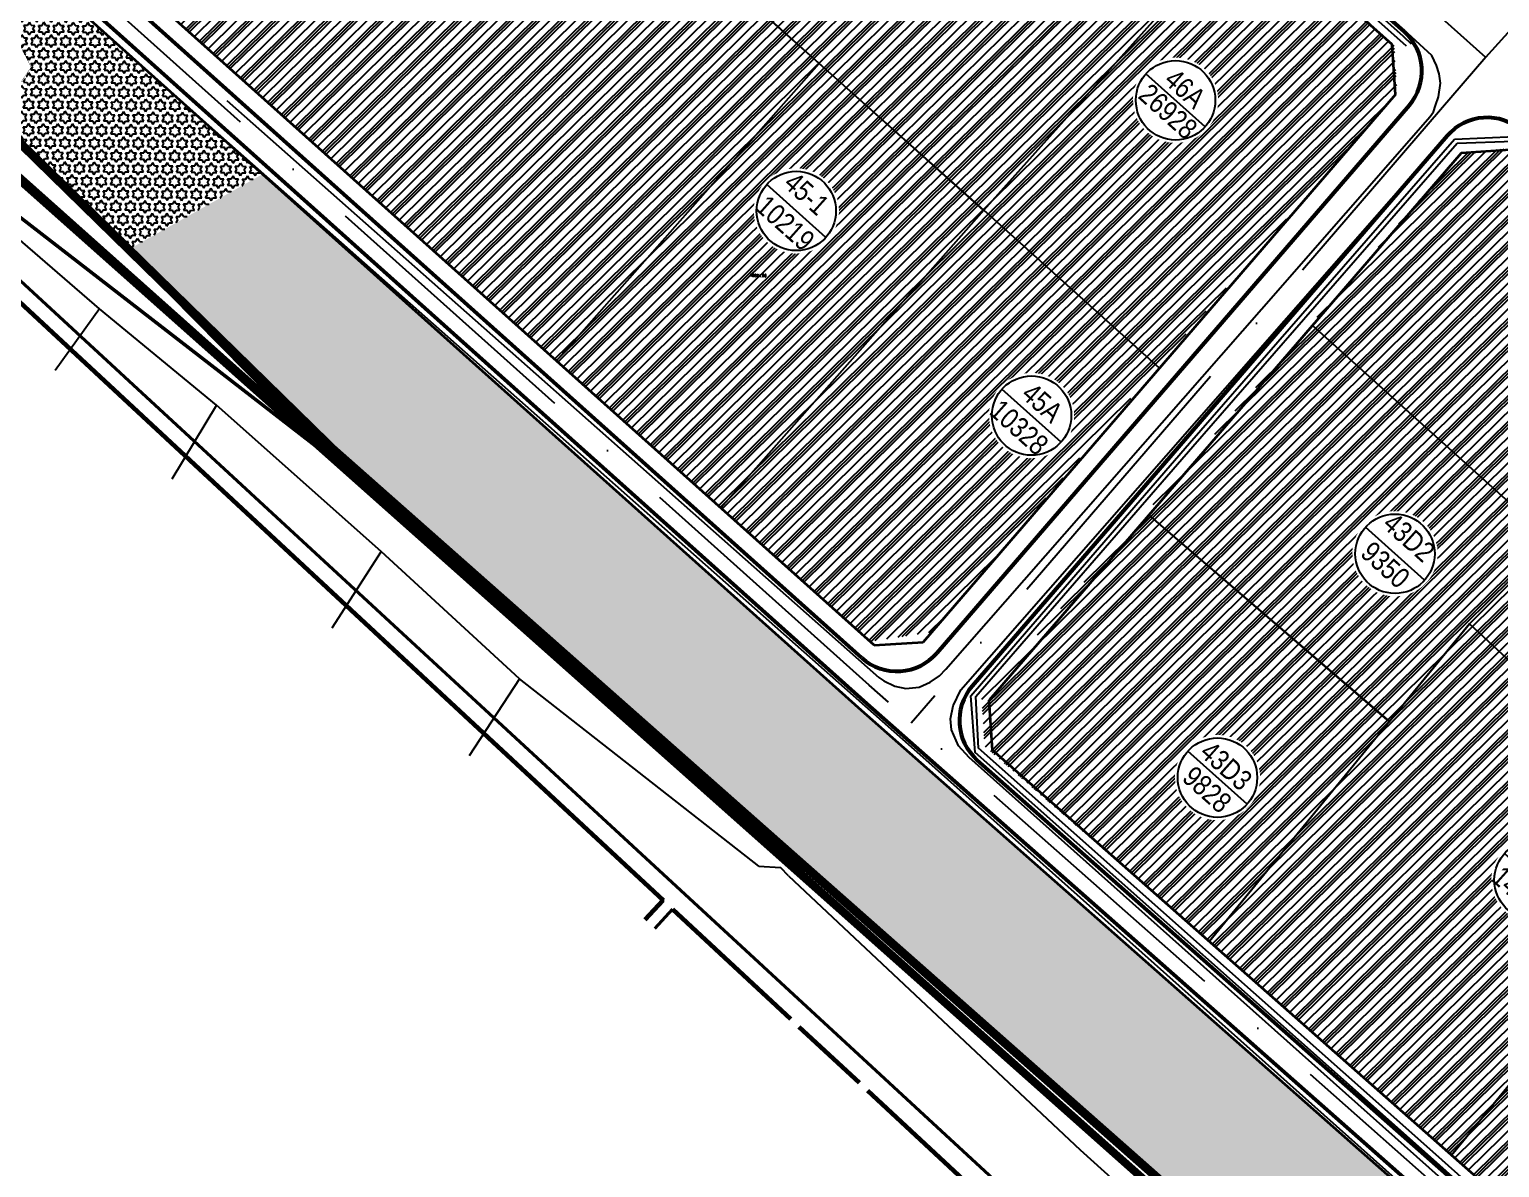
# Model space of a CAD drawing. Extents: x 577299 to 581055, y 2342699 to 2346415.
# Drawn here: x 577668 to 578170, y 2345019 to 2345408 of the extents above; entities that cross this region are included whole.
import ezdxf

# ---------------------------------------------------------------- set-up
doc = ezdxf.new("R2010")
doc.units = 0
doc.header["$LTSCALE"] = 10
doc.header["$MEASUREMENT"] = 0
doc.set_wipeout_variables(frame=1)
for name, pattern in [('ACAD_ISO10W100', [18, 12, -3, 0, -3]), ('CENTER', [2, 1.25, -0.25, 0.25, -0.25]), ('DUONGDUT', [0.1875, 0.125, -0.0625])]:
    doc.linetypes.add(name, pattern=pattern)
for name, color, linetype in [('cayxanh', 74, 'Continuous'), ('dientich', 11, 'Continuous'), ('DUONG', 7, 'Continuous'), ('HTCN', 192, 'Continuous'), ('HTRanhTN', 147, 'Continuous'), ('KYHIEU', 2, 'Continuous'), ('Lopduong', 7, 'Continuous'), ('THUA', 60, 'Continuous'), ('Tim dg', 6, 'CENTER')]:
    doc.layers.add(name, color=color, linetype=linetype)
for name, color, linetype, lineweight in [('dqh', 7, 'Continuous', 60), ('DuongQH', 7, 'Continuous', 60), ('he', 4, 'Continuous', 40), ('r-g-t-ke', 7, 'Continuous', 20), ('whe', 142, 'Continuous', 35), ('wlong-duong', 40, 'Continuous', 53)]:
    doc.layers.add(name, color=color, linetype=linetype, lineweight=lineweight)
doc.styles.add('CHUHOA', font='VHARIALN.TTF')
doc.styles.add('sn', font='txt.shx', dxfattribs={"width": 0.8, "height": 1})
doc.linetypes.add('BOCAP_XAY', pattern='A,0.75,[147,LTTLL.SHX,S=0.1,R=0,X=0,Y=0],0.75', length=1.5)
pattern_1 = [(359.5822414465865, (-17089.49387132749, 4285.578996322351), (0.01578590593719631, 2.165005960155136), [1.25, -1.25]), (59.58224144658642, (-17089.49387132749, 4285.578996322351), (-1.867057207870469, 1.096173975640932), [1.25, -1.25]), (119.5822414465864, (-17088.86099498766, 4286.656942308764), (-1.882843113807666, -1.068831984514204), [1.249999999999999, -1.249999999999999])]
pattern_2 = [(44.58224144658647, (-17089.49387132749, 4285.578996322351), (-4.387077063733642, 4.451522754840438), []), (44.58224144658647, (-17090.0422559604, 4286.135436666897), (-4.387077063733642, 4.451522754840438), []), (44.58224144658647, (-17090.59064059355, 4286.691877011443), (-4.387077063733642, 4.451522754840438), []), (44.58224144658647, (-17092.2357944923, 4288.361198044266), (-4.387077063733642, 4.451522754840438), [])]

# ---------------------------------------------------------------- blocks, each defined once
blk = doc.blocks.new('KH1')
blk.add_wipeout([(-9.815119456102618, 12.404740682925475), (-7.928703719729572, 13.630616989834209), (-6.2936617965533905, 14.440019016168051), (-4.990080078460707, 14.941880748275345), (-3.044045688846083, 15.479942078704141), (-1.6776825051704556, 15.717712344924973), (0.6337484963214628, 15.871199986289284), (0.6338390846552322, 15.871199985577611), (2.707968272994698, 15.747705651788497), (4.264333061747788, 15.49003355722894), (5.932968518104801, 15.048646055482408), (8.148035402664583, 14.173775639725346), (9.750643573235187, 13.305567916785371), (11.432544526336198, 12.13691817495312), (13.033011343902768, 10.712735401930697), (14.252265038467932, 9.350260761654248), (15.372318226482388, 7.790299001081667), (16.15638603063238, 6.429811262014283), (17.216303460202514, 3.9225681688419805), (17.75712989380162, 1.9085119984362997), (18.055526878773183, -0.17075637020022327), (18.1148684198123, -1.6099199372964215), (17.902499176973883, -4.3264993486354335), (17.43264955666622, -6.445876608543406), (16.65104186108533, -8.612481399515094), (15.720640707677818, -10.440278774586742), (13.845997719605073, -13.056579896551165), (12.145833946884872, -14.765201855953867), (10.189406421313489, -16.248190169707442), (7.410489096666792, -17.724054745070433), (5.4833893786393695, -18.40487564161338), (3.5570247796099324, -18.844884676209176), (0.6337484964899325, -19.091039860894025), (-2.1303580842449055, -18.871126980138676), (-3.947856328314831, -18.479965906793954), (-5.712765514219493, -17.89829965082342), (-7.110599306181582, -17.282017145322786), (-8.465822403928197, -16.53598315617877), (-10.165047533860744, -15.356758049176381), (-10.165047533860744, -15.356758049176381), (-12.946862911990596, -12.617033435934104), (-14.185428233028558, -10.882543884214865), (-15.363752714218656, -8.657579748098023), (-16.13676136185695, -6.5434331753345525), (-16.760585714776546, -3.3496587447714887), (-16.76058571463039, -1.609919936667339), (-16.639835790760607, 1.0757531002613305), (-16.228061740090737, 3.0019028418333207), (-15.032075385260196, 6.147110157236604), (-13.344101922620645, 8.888139475993455), (-12.056425908261755, 10.412934439835649)])
blk.add_line((16.90621199877933, -1.609919938258827), (-15.63871500501409, -1.609911752399057))
blk.add_circle((0.6337484971154481, -1.609919938258827), 16.2724635018339)

msp = doc.modelspace()

# ---------------------------------------------------------------- hatches: boundary and pattern name
at = {"layer": 'cayxanh'}
h = msp.add_hatch(dxfattribs=at)
h.set_pattern_fill('STARS', color=256, scale=9.999999999999998, angle=-0.4177585534135331, style=0)
h.set_pattern_definition(pattern_1)
h.paths.add_polyline_path([(577658.1243068739, 2345415.870756166), (577668.3938521715, 2345395.133620271), (577662.3454105614, 2345384.201749323), (577656.2890293291, 2345377.402969098), (577701.7616059524, 2345332.917546984), (577747.453006794, 2345358.603720785), (577669.7806143763, 2345428.155729245), (577668.9731085445, 2345427.986184596)])
h = msp.add_hatch(dxfattribs=at)
h.set_pattern_fill('STARS', color=256, scale=9.999999999999998, angle=-0.4177585534135331, style=0)
h.set_pattern_definition(pattern_1)
h.paths.add_polyline_path([(577747.453006794, 2345358.603720785), (577701.7616059524, 2345332.917546984), (577771.5827611259, 2345264.61212444), (577788.577787711, 2345249.597992814), (577832.8455837662, 2345282.138646757)])
h = msp.add_hatch(dxfattribs=at)
h.set_pattern_fill('STARS', color=256, scale=9.999999999999998, angle=-0.4177585534135331, style=0)
h.set_pattern_definition(pattern_1)
h.paths.add_polyline_path([(577832.8455837669, 2345282.138646757), (577788.5777877108, 2345249.597992814), (577921.4750643345, 2345132.190868201), (577985.2528958269, 2345146.077347034), (577952.0216799148, 2345175.422005315)])
h = msp.add_hatch(dxfattribs=at)
h.set_pattern_fill('STARS', color=256, scale=9.999999999999998, angle=-0.4177585534135331, style=0)
h.set_pattern_definition(pattern_1)
h.paths.add_polyline_path([(577985.2528958272, 2345146.077347033), (577921.4750643347, 2345132.190868201), (578203.136957925, 2344883.35873349), (578244.4343078695, 2344917.208502671)])
at = {"layer": 'HTCN'}
h = msp.add_hatch(dxfattribs=at)
h.set_pattern_fill('PLASTI', color=256, scale=24.99999999999999, angle=44.58224144658647, style=0)
h.set_pattern_definition(pattern_2)
h.paths.add_polyline_path([(577803.4569104577, 2345335.20703696), (577893.4383585963, 2345435.861494771), (577775.6129848328, 2345540.052672398), (577685.7142094495, 2345440.048078177)])
h = msp.add_hatch(dxfattribs=at)
h.set_pattern_fill('PLASTI', color=256, scale=24.99999999999999, angle=44.58224144658647, style=0)
h.set_pattern_definition(pattern_2)
h.paths.add_polyline_path([(577902.8604041659, 2345427.586272003), (577993.0986649415, 2345528.681874377), (578045.3918561786, 2345482.274936805), (577955.0212264238, 2345380.89745668)])
h = msp.add_hatch(dxfattribs=at)
h.set_pattern_fill('PLASTI', color=256, scale=24.99999999999999, angle=44.58224144658647, style=0)
h.set_pattern_definition(pattern_2)
h.paths.add_polyline_path([(578045.3918561791, 2345482.274936803), (578084.3604246576, 2345447.399603655), (577993.862161187, 2345346.302979467), (577955.0190672313, 2345380.895034503)])
h = msp.add_hatch(dxfattribs=at)
h.set_pattern_fill('PLASTI', color=256, scale=24.99999999999999, angle=44.58224144658647, style=0)
h.set_pattern_definition(pattern_2)
h.paths.add_polyline_path([(578084.3604246574, 2345447.399603656), (578134.0638282811, 2345402.917016081), (578135.1230269694, 2345386.645571764), (578053.261421903, 2345292.912921056), (577993.8737185481, 2345346.292686959)])
h = msp.add_hatch(dxfattribs=at)
h.set_pattern_fill('PLASTI', color=256, scale=24.99999999999999, angle=44.58224144658647, style=0)
h.set_pattern_definition(pattern_2)
h.paths.add_polyline_path([(577803.4569104577, 2345335.20703696), (577847.8784300312, 2345294.814246025), (577937.623114588, 2345396.389137474), (577893.4383585963, 2345435.861494771)])
h = msp.add_hatch(dxfattribs=at)
h.set_pattern_fill('PLASTI', color=256, scale=24.99999999999999, angle=44.58224144658647, style=0)
h.set_pattern_definition(pattern_2)
h.paths.add_polyline_path([(577847.8785726954, 2345294.813955567), (577937.6248336986, 2345396.391911572), (577993.8716256721, 2345346.294549729), (577903.8119769695, 2345244.441628524)])
h = msp.add_hatch(dxfattribs=at)
h.set_pattern_fill('PLASTI', color=256, scale=24.99999999999999, angle=44.58224144658647, style=0)
h.set_pattern_definition(pattern_2)
h.paths.add_polyline_path([(578105.6115329969, 2345307.322954055), (578187.9684028502, 2345233.232248989), (578247.2401578804, 2345302.225875691), (578173.7860636506, 2345367.468610374), (578156.8702557657, 2345365.921570852)])
h = msp.add_hatch(dxfattribs=at)
h.set_pattern_fill('PLASTI', color=256, scale=24.99999999999999, angle=44.58224144658647, style=0)
h.set_pattern_definition(pattern_2)
h.paths.add_polyline_path([(577903.8119769695, 2345244.441628524), (577993.8716256721, 2345346.294549728), (578053.257804825, 2345292.916172213), (577976.0702412594, 2345202.202311682), (577954.8323415474, 2345199.081767035)])
h = msp.add_hatch(dxfattribs=at)
h.set_pattern_fill('PLASTI', color=256, scale=24.99999999999999, angle=44.58224144658647, style=0)
h.set_pattern_definition(pattern_2)
h.paths.add_polyline_path([(578105.6107384565, 2345307.324572328), (578049.2421776485, 2345242.949829737), (578132.3802139934, 2345171.611904046), (578159.7523096583, 2345205.048886705), (578187.9676080937, 2345233.233867015)])
h = msp.add_hatch(dxfattribs=at)
h.set_pattern_fill('PLASTI', color=256, scale=24.99999999999999, angle=44.58224144658647, style=0)
h.set_pattern_definition(pattern_2)
h.paths.add_polyline_path([(578159.7531044153, 2345205.047268679), (578187.9684028502, 2345233.232248989), (578247.248426887, 2345302.222088602), (578329.1973959878, 2345227.946433748), (578240.8748450219, 2345129.710658718)])
h = msp.add_hatch(dxfattribs=at)
h.set_pattern_fill('PLASTI', color=256, scale=24.99999999999999, angle=44.58224144658647, style=0)
h.set_pattern_definition(pattern_2)
h.paths.add_polyline_path([(578070.964832036, 2345096.584881908), (577994.2044069413, 2345163.20671646), (577993.1114372646, 2345179.916165273), (578049.2421776489, 2345242.949829737), (578132.466259653, 2345171.716374665)])
h = msp.add_hatch(dxfattribs=at)
h.set_pattern_fill('PLASTI', color=256, scale=24.99999999999999, angle=44.58224144658647, style=0)
h.set_pattern_definition(pattern_2)
h.paths.add_polyline_path([(578153.6698984595, 2345023.539871673), (578209.8481236962, 2344974.563375505), (578385.1335803112, 2345178.566515819), (578329.5999907581, 2345228.396717289), (578240.8740502642, 2345129.712276742)])
h = msp.add_hatch(dxfattribs=at)
h.set_pattern_fill('PLASTI', color=256, scale=24.99999999999999, angle=44.58224144658647, style=0)
h.set_pattern_definition(pattern_2)
h.paths.add_polyline_path([(578070.9733926819, 2345096.606670439), (578153.6698983645, 2345023.539871756), (578240.8740502631, 2345129.712276741), (578159.752309659, 2345205.048886704)])

# ---------------------------------------------------------------- linework, layer by layer
at = {"layer": 'DUONG', "extrusion": (-8.808610510276466e-05, -0.0001148996954278032, 0.999999989519449), "elevation": 1.012935231940844}
msp.add_lwpolyline([(577927.1589122703, 2345118.957362671), (578026.790019393, 2345025.367227662), (578160.7841944163, 2344904.400524457), (578164.736533577, 2344901.39020335), (578250.2407005797, 2344826.567913156), (578473.6242857649, 2344628.335074708), (578555.1901641432, 2344558.851064077), (578559.8136451256, 2344556.294126533), (578572.2515557583, 2344545.360112993), (578574.5992549644, 2344543.567884091), (578724.4008161296, 2344409.548886014), (578728.5000709398, 2344405.51052756)], dxfattribs=at)
at = {"layer": 'DuongQH', "extrusion": (-4.704241135184454e-05, -0.0001532615912203006, 0.9999999871489481)}
msp.add_line((577878.1887548652, 2345104.063342164), (577884.2665493079, 2345110.602384971), dxfattribs=at)
at = {"layer": 'DuongQH', "extrusion": (-4.704241135184451e-05, -0.0001532615912203006, 0.999999987148948)}
for p, q in [((577887.5347708771, 2345107.564695908), (577927.7698417404, 2345070.167710393)), ((577930.6997144658, 2345067.444503859), (577951.2273691786, 2345048.36482065)), ((577954.1638743486, 2345045.635449507), (578040.714915103, 2344965.189511473))]:
    msp.add_line(p, q, dxfattribs=at)
at = {"layer": 'DuongQH', "linetype": 'DUONGDUT', "ltscale": 100, "extrusion": (-4.704241135186169e-05, -0.0001532615912202854, 0.9999999871489481), "const_width": 1.200000002118705, "elevation": 0.1471163442611214}
msp.add_lwpolyline([(577772.9451347933, 2345260.123329383), (577667.3177705725, 2345367.109052405)], dxfattribs=at)
at = {"layer": 'DuongQH', "linetype": 'DUONGDUT', "ltscale": 30, "extrusion": (-4.704241135186169e-05, -0.0001532615912202854, 0.9999999871489481), "const_width": 1.2, "elevation": 0.1471163442611783}
msp.add_lwpolyline([(577772.9451347942, 2345260.123329383), (577654.0669919326, 2345352.128488887)], dxfattribs=at)
at = {"layer": 'he', "extrusion": (-8.808610510276466e-05, -0.0001148996954278032, 0.999999989519449)}
msp.add_line((577887.5347708771, 2345107.564695908), (577881.4523798572, 2345101.026887826), dxfattribs=at)
at = {"layer": 'HTRanhTN', "linetype": 'BOCAP_XAY', "ltscale": 0.5}
for points in [[(578138.262148442, 2345402.368331945), (577788.714947735, 2345713.852229263)], [(578137.1881948332, 2345405.670250122), (577789.9126831235, 2345715.59454265)], [(578139.9874281976, 2345403.063470949), (578137.198472864, 2345405.68726613)], [(578154.6293666363, 2345370.630255757), (578175.4185326435, 2345371.529843285), (578416.7965876488, 2345154.660759374)], [(578452.7077901762, 2345104.349914161), (578288.5656751716, 2344917.779612541), (578285.8136283457, 2344915.506860186), (578267.9911592365, 2344914.234936102), (578147.5258209999, 2345021.928886664), (577990.8719867966, 2345161.11743817), (577989.4740757726, 2345180.462132062), (578064.174258014, 2345266.790867405), (578154.6293666363, 2345370.630255757)], [(578450.8723645797, 2345105.180852114), (578287.1662042416, 2344919.14655845), (578284.8243595199, 2344917.11103854), (578268.7030285618, 2344916.063457927), (578148.2376903249, 2345023.757408489), (577992.044557987, 2345162.585702044), (577991.1042568283, 2345180.257110781), (578065.2915828179, 2345265.626528416), (578155.5353243414, 2345369.209852421)], [(578155.5353243414, 2345369.209852421), (578174.7614016014, 2345369.88982536), (578415.6151572885, 2345153.533591551)]]:
    msp.add_lwpolyline(points, dxfattribs=at)
at = {"layer": 'Lopduong'}
for points in [[(577773.6943398318, 2345732.47624253), (578138.7429928288, 2345406.596938414)], [(577735.2021335685, 2345383.82938521), (577840.8694604386, 2345290.427317855), (577958.0096397181, 2345186.749159483), (577959.7096727348, 2345185.550452787), (577963.4737095358, 2345183.799714955), (577967.2454582385, 2345182.994946215), (577971.7837139948, 2345183.436171433), (577975.5119542489, 2345185.073906944), (577978.7474556295, 2345187.285204487), (577980.9362040088, 2345189.528143079), (578088.7603202632, 2345312.508389245), (578146.3437750039, 2345378.313884867), (578147.4698216943, 2345379.942583996), (578148.195287534, 2345382.052992561), (578149.1668933826, 2345385.04617182), (578149.8840465215, 2345389.728766013), (578149.4398451834, 2345392.857989427), (578148.4989480937, 2345395.696774672), (578146.8614312899, 2345399.123000104), (578138.754063867, 2345406.612979709)], [(578504.7827499537, 2344686.260618727), (578287.7858437826, 2344878.927146583), (578139.6549288428, 2345010.900903274), (577973.1817599556, 2345159.328274313), (577834.3119071394, 2345282.253360751), (577728.3635814474, 2345375.874025137)], [(578267.6143086669, 2344910.995269198), (578146.0513124662, 2345019.274353073), (577988.8659275372, 2345159.382838721), (577985.1930926079, 2345163.326829667), (577982.8594572607, 2345168.806552842), (577982.5085697132, 2345172.62094597), (577983.4172097363, 2345177.029765121), (577985.9572387785, 2345182.450603475), (578096.502065528, 2345308.535925872), (578148.576610194, 2345367.969883706), (578154.0289401559, 2345373.952926075), (578158.5562363444, 2345376.570344501), (578161.9050022736, 2345377.832558726), (578164.7279071333, 2345378.243579593), (578167.6944144806, 2345377.959248513), (578170.1520516099, 2345377.365590582)]]:
    msp.add_lwpolyline(points, dxfattribs=at)
at = {"layer": 'THUA', "extrusion": (-8.808610510276466e-05, -0.0001148996954278032, 0.999999989519449)}
for points, elevation in [([(577800.7318474996, 2345217.982890903), (577787.9612660574, 2345229.720698906), (577731.7319521215, 2345279.763563523), (577691.7685796751, 2345312.626873655), (577636.7574760274, 2345360.085277845), (577570.596163612, 2345419.987893629)], 1.012935231940787), ([(577691.7685796751, 2345312.626873655), (577676.6684113191, 2345291.534239476)], 1.012935231940844), ([(577731.7319521215, 2345279.763563523), (577716.4800482466, 2345254.493764711)], 1.012935231941128), ([(577787.9612660574, 2345229.720698906), (577771.1841664767, 2345203.597427174)], 1.012935231941299), ([(577917.0563740185, 2345122.250093279), (577835.2934484557, 2345186.216331313), (577800.7318474996, 2345217.982890903)], 1.012935231941015), ([(577835.2934484557, 2345186.216331313), (577818.1135857442, 2345159.934616392)], 1.012935231940901), ([(577917.0563740185, 2345122.250093279), (577924.4132482258, 2345121.771359641), (577927.0732105125, 2345119.145958027)], 1.012935231941015)]:
    msp.add_lwpolyline(points, dxfattribs=dict(at, elevation=elevation))
at = {"layer": 'Tim dg', "linetype": 'ACAD_ISO10W100', "ltscale": 0.8}
msp.add_line((578165.4068597248, 2345398.554239341, 1.330278961313028e-05), (578356.3875023639, 2345611.228584151, 1.330278960567907e-05), dxfattribs=at)
at = {"layer": 'whe'}
for p, q in [((578134.4630687772, 2345385.876092884), (578133.3455423324, 2345402.952409222)), ((577956.3568907569, 2345197.715366458), (577973.1334193065, 2345198.797861681))]:
    msp.add_line(p, q, dxfattribs=at)
at = {"layer": 'whe', "extrusion": (-3.295892302423771e-07, -3.858317908224809e-07, 0.9999999999998712)}
msp.add_line((578173.7494377454, 2345366.902953449, -3.042373475599717e-08), (578156.9474159153, 2345365.801912948, -2.082364472343488e-06), dxfattribs=at)
at = {"layer": 'whe', "extrusion": (-6.036795537890902e-07, -1.492005805610249e-07, 0.9999999999998067)}
msp.add_line((577996.7914724764, 2345161.931075447, 1.161000266482896e-05), (577995.6344086933, 2345178.952788976, -0.0001273417264663091), dxfattribs=at)
at = {"layer": 'wlong-duong'}
for centre, start, end in [((578125.5063446981, 2345393.864662772), 319.2266780851003, 48.26186606564924), ((577964.1935152658, 2345206.805936124), 228.1570362846475, 319.2266780851003)]:
    msp.add_arc(centre, 18, start, end, dxfattribs=at)
at = {"layer": 'wlong-duong', "extrusion": (-8.269354479850298e-07, -9.282499541411881e-07, 0.9999999999992273)}
msp.add_arc((578165.7679083652, 2345359.951085758, -2.655208412385919), 18, 48.30361639310919, 139.1948747215802, dxfattribs=at)
at = {"layer": 'wlong-duong', "extrusion": (-5.532749497592731e-07, -8.894905894262011e-08, 0.999999999999843)}
msp.add_arc((578003.5093641037, 2345172.00674595, -0.5283768187402863), 18, 139.1948747216045, 228.5826082949486, dxfattribs=at)

# ---------------------------------------------------------------- next in the draw order: block references
at = {"layer": 'KYHIEU', "xscale": 0.833333333333181, "yscale": 0.833333333333181, "zscale": 0.833333333333181, "rotation": 318.2146987994943}
for p in [(577840.0409581561, 2345429.154531694), (578059.8600992817, 2345385.202842959), (577930.2978188179, 2345347.407200298), (578010.6730234055, 2345277.515513264), (578134.8255430709, 2345230.325834881), (578074.1788384784, 2345153.858152311), (578182.3081386883, 2345118.886405435)]:
    msp.add_blockref('KH1', p, dxfattribs=at)

# ---------------------------------------------------------------- next in the draw order: linework, layer by layer
at = {"layer": 'dientich', "extrusion": (-1.381174473628854e-05, 2.811900348554129e-05, 0.9999999995092786)}
for points, elevation in [([(577847.8785166446, 2345294.813254703), (577937.6170036235, 2345396.392015138), (577775.6130713555, 2345540.05168116), (577685.7142960018, 2345440.0470869)], 0.3565419378056589), ([(577902.8603480682, 2345427.585571191), (577992.7984794076, 2345528.342421492), (578083.98987066, 2345446.984917488), (577993.7714079352, 2345346.177730186)], 0.3565419378056589), ([(577847.8785166446, 2345294.813254703), (577937.6247776161, 2345396.391210745), (577993.8715696147, 2345346.293848884), (577903.9728008211, 2345244.622874668)], 0.3565419378056447), ([(578106.0893751434, 2345306.892321122), (578187.9675520988, 2345233.233166124), (578246.8465117904, 2345301.783360159), (578173.7493825983, 2345366.90225078), (578156.9473607693, 2345365.801210273)], 0.3565419378056518), ([(577903.9728008208, 2345244.622874667), (577993.8715696147, 2345346.293848883), (578053.8536826961, 2345292.400625325), (577973.1333641789, 2345198.797159002), (577956.35683563, 2345197.714663771)], 0.3565419378056518), ([(578106.0893751432, 2345306.892321121), (578050.1870964689, 2345242.141240378), (578132.3801580172, 2345171.61120313), (578159.7522536728, 2345205.048185804), (578187.9675520988, 2345233.233166124)], 0.3565419378056589), ([(578159.7522536737, 2345205.048185804), (578187.9675520988, 2345233.233166124), (578246.8465117906, 2345301.783360161), (578329.4344941509, 2345228.209502345), (578240.873994316, 2345129.711575813)], 0.3565419378056376), ([(578153.6698425424, 2345023.5391707), (578209.5582787842, 2344974.236339765), (578385.1335243557, 2345178.565814907), (578329.4344941514, 2345228.209502344), (578240.8739943148, 2345129.711575811)], 0.3565419378056944), ([(578070.9733367286, 2345096.605969496), (578153.6698424472, 2345023.539170783), (578240.8739943136, 2345129.711575811), (578159.7522536737, 2345205.048185804)], 0.3565419378056447)]:
    msp.add_lwpolyline(points, close=True, dxfattribs=dict(at, elevation=elevation))
at = {"layer": 'dientich'}
for points in [[(578083.9907215047, 2345446.984000268), (578133.3455423324, 2345402.952409222), (578134.4622275361, 2345385.88894743), (578053.8545334833, 2345292.399708166), (577993.8737185481, 2345346.292686959)], [(578070.964832036, 2345096.584881908), (577996.7914724764, 2345161.931075447), (577995.6344086933, 2345178.952788976), (578050.1869940315, 2345242.141139106), (578132.466259653, 2345171.716374665)]]:
    msp.add_lwpolyline(points, close=True, dxfattribs=at)
at = {"layer": 'DuongQH', "extrusion": (-4.704241135184451e-05, -0.0001532615912203006, 0.999999987148948)}
msp.add_line((577564.555078777, 2345407.762175574), (577884.2669982754, 2345110.601967673), dxfattribs=at)
at = {"layer": 'DuongQH', "linetype": 'DUONGDUT', "ltscale": 100, "extrusion": (-4.704241135184452e-05, -0.0001532615912203006, 0.999999987148948), "const_width": 1.200000002118705, "elevation": 0.147116344260553}
msp.add_lwpolyline([(577577.5037643311, 2345433.972239695), (578218.1605396494, 2344864.512417377)], dxfattribs=at)
at = {"layer": 'DuongQH', "color": 33, "extrusion": (-4.704241135184452e-05, -0.0001532615912203006, 0.999999987148948)}
for points, elevation in [([(577577.2277623799, 2345433.414376716), (578217.743707847, 2344864.063951892)], 0.1471163442603256), ([(577577.7835751207, 2345434.540788496), (578218.5976632354, 2344864.9827146)], 0.1471163442603824)]:
    msp.add_lwpolyline(points, dxfattribs=dict(at, elevation=elevation))
at = {"layer": 'DuongQH', "linetype": 'DUONGDUT', "ltscale": 30, "extrusion": (-8.808610510276466e-05, -0.0001148996954278032, 0.999999989519449), "const_width": 1.2, "elevation": 1.012935231941128}
for points in [[(577578.2058443887, 2345435.409695482), (577830.4145406232, 2345210.570135174)], [(578565.661304085, 2344555.499290728), (577830.4145406232, 2345210.570135174)]]:
    msp.add_lwpolyline(points, dxfattribs=at)
at = {"layer": 'he', "extrusion": (-8.808610510276466e-05, -0.0001148996954278032, 0.999999989519449)}
msp.add_line((578192.3542414608, 2344835.400060548), (577566.8581264182, 2345412.429538905), dxfattribs=at)
at = {"layer": 'he', "extrusion": (-4.704241135184454e-05, -0.0001532615912203006, 0.9999999871489481), "elevation": 0.1471163442606098}
msp.add_lwpolyline([(577878.1889843482, 2345104.031987825), (577884.2667790545, 2345110.571030933), (577564.554859184, 2345407.731239504)], dxfattribs=at)
at = {"layer": 'r-g-t-ke', "linetype": 'DUONGDUT', "ltscale": 30, "const_width": 2.999999999999999}
msp.add_lwpolyline([(577656.2890293291, 2345377.402969098), (577771.5827611254, 2345264.612124441), (577928.4779979938, 2345125.947839625), (578215.3751568743, 2344872.54698636), (578478.2669321396, 2344637.608329718), (578616.0283348272, 2344514.396750568), (578830.9459029378, 2344323.084307601), (579131.0807545718, 2344057.439936617), (579575.2995424466, 2343662.931989121), (579846.132296074, 2343421.451043373)], dxfattribs=at)
at = {"layer": 'Tim dg', "linetype": 'ACAD_ISO10W100', "ltscale": 0.8}
for p, q in [((578165.3662102025, 2345398.507154931), (577738.3735979828, 2345779.453784942)), ((577954.6538432515, 2345184.139208226), (577603.2542574385, 2345498.801164733)), ((578165.4068597252, 2345398.554239341, 1.330278961313017e-05), (577969.0830806219, 2345171.152080197, -0.0001391423959194482)), ((578482.3017384813, 2345115.565459212), (578165.4068597252, 2345398.554239341, 1.330278961313017e-05)), ((578285.4578589331, 2344892.195058309), (577954.6538432515, 2345184.139208226))]:
    msp.add_line(p, q, dxfattribs=at)
at = {"layer": 'Tim dg', "linetype": 'Continuous', "const_width": 0.09999999999999998}
msp.add_lwpolyline([(579788.0654767875, 2343537.759699479), (579526.6864461054, 2343771.986921538), (579184.6577477257, 2344074.157000043), (578776.825368701, 2344437.957189567), (578287.7858437826, 2344878.927146583), (577952.0216799378, 2345175.422005345), (577669.422746757, 2345428.488319279), (577669.422746757, 2345428.488319279), (577658.1243068743, 2345415.870756167), (577668.3938521715, 2345395.133620271), (577656.2890293291, 2345377.402969098), (577656.2890293291, 2345377.402969098), (577771.5827611254, 2345264.612124441), (578215.3751568743, 2344872.54698636), (578478.2669321396, 2344637.608329718), (578616.0283348272, 2344514.396750568), (578830.9459029378, 2344323.084307601), (579131.0807545718, 2344057.439936617), (579846.132296074, 2343421.451043373)], dxfattribs=at)
at = {"layer": 'whe'}
for p, q in [((578133.3455423324, 2345402.952409222), (577795.3754497217, 2345704.476520272)), ((577952.0216799378, 2345175.422005345), (577597.7507543426, 2345492.655112857)), ((577956.3568907569, 2345197.715366458), (577678.2360661433, 2345446.759606553)), ((578134.4630687772, 2345385.876092884), (577973.1334193065, 2345198.797861681)), ((578156.9474159156, 2345365.801912948, -2.082364472232466e-06), (577995.6344086933, 2345178.952788976, -0.0001273417264663091)), ((578270.9156216558, 2344894.107097262), (577952.0216790508, 2345175.42200615)), ((578270.4486269755, 2344920.522170482), (577996.7914724764, 2345161.931075447, 1.161000266482896e-05))]:
    msp.add_line(p, q, dxfattribs=at)
at = {"layer": 'wlong-duong'}
for p, q in [((578137.4894332511, 2345407.296177532), (577799.5405569051, 2345708.801360235)), ((577954.0146548357, 2345177.664364664), (577599.7520281945, 2345494.890040811)), ((577952.1858721476, 2345193.396368392), (577672.9549269387, 2345443.434669755)), ((578139.137730652, 2345382.10943768), (577977.8249012192, 2345195.050711031)), ((578152.1430497246, 2345371.71387691, -2.272511930602829e-05), (577989.8845053541, 2345183.769535689, -0.0001292161795758639)), ((578272.9124478912, 2344896.346059081), (577954.0146566539, 2345177.664363036)), ((578266.4772560969, 2344916.024590972), (577991.6016527356, 2345158.508360602, 1.109801536743978e-05))]:
    msp.add_line(p, q, dxfattribs=at)

# ---------------------------------------------------------------- next in the draw order: texts
at = {"layer": 'dientich', "extrusion": (-1.381174473628854e-05, 2.811900348554129e-05, 0.9999999995092786), "style": 'CHUHOA'}
for s, p in [('26928', (578046.1880111458, 2345384.90375603, 63.92135044714175)), ('10219', (577915.4402877997, 2345346.770872144, 63.92131015009092)), ('10328', (577995.3122965016, 2345277.007662457, 69.85127269669496)), ('9350', (578122.1165727304, 2345228.518598389, 385.3183463229937)), ('9828', (578061.2050803932, 2345151.791607474, 385.3041648657476)), ('14575', (578166.81086284, 2345117.633123306, 63.92073923956423))]:
    msp.add_text(s, height=6.999999999999998, rotation=318.2146056238482, dxfattribs=at).set_placement(p)
at = {"layer": 'dqh', "color": 7, "lineweight": 25, "extrusion": (-8.815560906920883e-05, -0.0001148463778759, 0.9999999895194491), "char_height": 6.999999999999998, "width": 1263.0542892, "attachment_point": 5, "text_direction": (0.7456469728550448, -0.6663411977024981, -1.07939100560987e-05), "style": 'CHUHOA'}
for s, insert in [('46A', (578062.6095801615, 2345387.83076642, 15.00157373757855)), ('45-1', (577933.3000467196, 2345351.976807467, 14.98538367894099)), ('45a', (578013.8313220381, 2345280.532377834, 14.98040311422118)), ('43D2', (578139.0942491633, 2345234.565527797, 14.99290944316703)), ('43D3', (578076.6668828039, 2345156.533570641, 14.99394213941089))]:
    msp.add_mtext(s, dxfattribs=dict(at, insert=insert))
at = {"layer": 'Tim dg', "style": 'sn', "width": 0.8}
msp.add_text('78824.00', height=0.9999999999999998, rotation=359.5822414583093, dxfattribs=at).set_placement((577913.9228559895, 2345323.513440531, 321.3960825237504))

doc.saveas('drawing.dxf')
